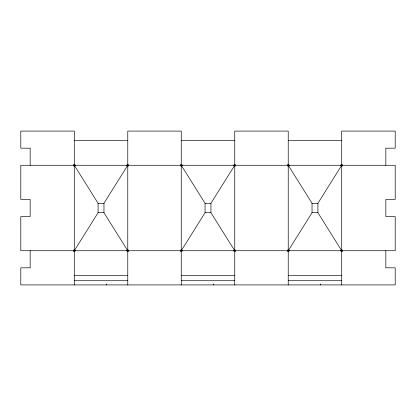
<?xml version="1.0" encoding="UTF-8"?>
<svg xmlns="http://www.w3.org/2000/svg" width="416" height="416" viewBox="0 0 416 416"><rect width="100%" height="100%" fill="white"/><g stroke="black" fill="none" stroke-linecap="round" stroke-linejoin="round"><path stroke-width="0.62" d="M74.287 250.728L98.088 212.701L98.088 203.299L74.287 165.272L74.287 284.913M127.769 250.728L103.969 212.701L103.969 203.299L127.769 165.272L20.8 165.272L20.8 199.456L30.16 199.456L30.16 216.544L20.8 216.544L20.8 250.728L395.2 250.728L395.2 216.544L385.84 216.544L385.84 199.456L395.2 199.456L395.2 165.272L342.649 165.272M181.256 250.728L205.057 212.701L205.057 203.299L181.256 165.272L181.256 284.913M234.744 250.728L210.943 212.701L210.943 203.299L234.744 165.272L128.705 165.272A0.936 0.936 0 0 0 127.53 164.367A0.936 0.936 0 0 0 126.963 165.74M288.231 250.728L312.031 212.701L312.031 203.299L288.231 165.272L288.231 284.913M341.713 250.728L317.912 212.701L317.912 203.299L341.713 165.272L235.68 165.272A0.936 0.936 0 0 1 234.499 166.176M74.287 140.447L127.769 140.447M181.256 140.447L234.744 140.447M288.231 140.447L341.713 140.447M98.088 203.299L103.969 203.299M205.057 203.299L210.943 203.299M312.031 203.299L317.912 203.299M98.088 212.701L103.969 212.701M205.057 212.701L210.943 212.701M312.031 212.701L317.912 212.701M74.287 275.553L127.769 275.553M181.256 275.553L234.744 275.553M288.231 275.553L341.713 275.553M74.287 280.717L127.769 280.717M181.256 280.717L234.744 280.717M288.231 280.717L341.713 280.717M385.84 165.272L385.84 148.179L395.2 148.179L395.2 131.087L341.713 131.087L341.713 164.336M385.84 250.728L385.84 267.821L395.2 267.821L395.2 284.913L20.8 284.913L20.8 267.821L30.16 267.821L30.16 250.728M341.713 165.272L341.713 284.913M320.32 283.977L320.32 284.913M288.231 164.336L288.231 131.087L234.744 131.087L234.744 164.336M234.744 165.272L234.744 284.913M213.351 283.977L213.351 284.913M181.256 164.336L181.256 131.087L127.769 131.087L127.769 164.336M127.769 165.272L127.769 284.913M106.376 283.977L106.376 284.913M74.287 164.336L74.287 131.087L20.8 131.087L20.8 148.179L30.16 148.179L30.16 165.272M182.068 250.26A0.936 0.936 0 0 1 181.501 251.633A0.936 0.936 0 0 1 180.32 250.728A0.936 0.936 0 0 1 181.501 249.824M127.53 249.824A0.936 0.936 0 0 1 128.705 250.728A0.936 0.936 0 0 1 127.53 251.633A0.936 0.936 0 0 1 126.963 250.26M340.902 165.74A0.936 0.936 0 0 1 341.552 164.351A0.936 0.936 0 0 1 342.638 165.433A0.936 0.936 0 0 1 341.245 166.083M341.245 249.917A0.936 0.936 0 0 1 342.638 250.567A0.936 0.936 0 0 1 341.552 251.649A0.936 0.936 0 0 1 340.902 250.26M288.47 166.176A0.936 0.936 0 0 1 287.295 165.272A0.936 0.936 0 0 1 288.47 164.367A0.936 0.936 0 0 1 289.037 165.74M181.501 166.176A0.936 0.936 0 0 1 180.32 165.272A0.936 0.936 0 0 1 181.501 164.367A0.936 0.936 0 0 1 182.068 165.74M128.705 165.272A0.936 0.936 0 0 1 127.53 166.176M74.755 166.083A0.936 0.936 0 0 1 73.362 165.433A0.936 0.936 0 0 1 74.448 164.351A0.936 0.936 0 0 1 75.098 165.74M75.098 250.26A0.936 0.936 0 0 1 74.448 251.649A0.936 0.936 0 0 1 73.362 250.567A0.936 0.936 0 0 1 74.755 249.917M233.932 165.74A0.936 0.936 0 0 1 234.499 164.367A0.936 0.936 0 0 1 235.68 165.272M289.037 250.26A0.936 0.936 0 0 1 288.47 251.633A0.936 0.936 0 0 1 287.295 250.728A0.936 0.936 0 0 1 288.47 249.824M234.499 249.824A0.936 0.936 0 0 1 235.68 250.728A0.936 0.936 0 0 1 234.499 251.633A0.936 0.936 0 0 1 233.932 250.26"/></g></svg>
